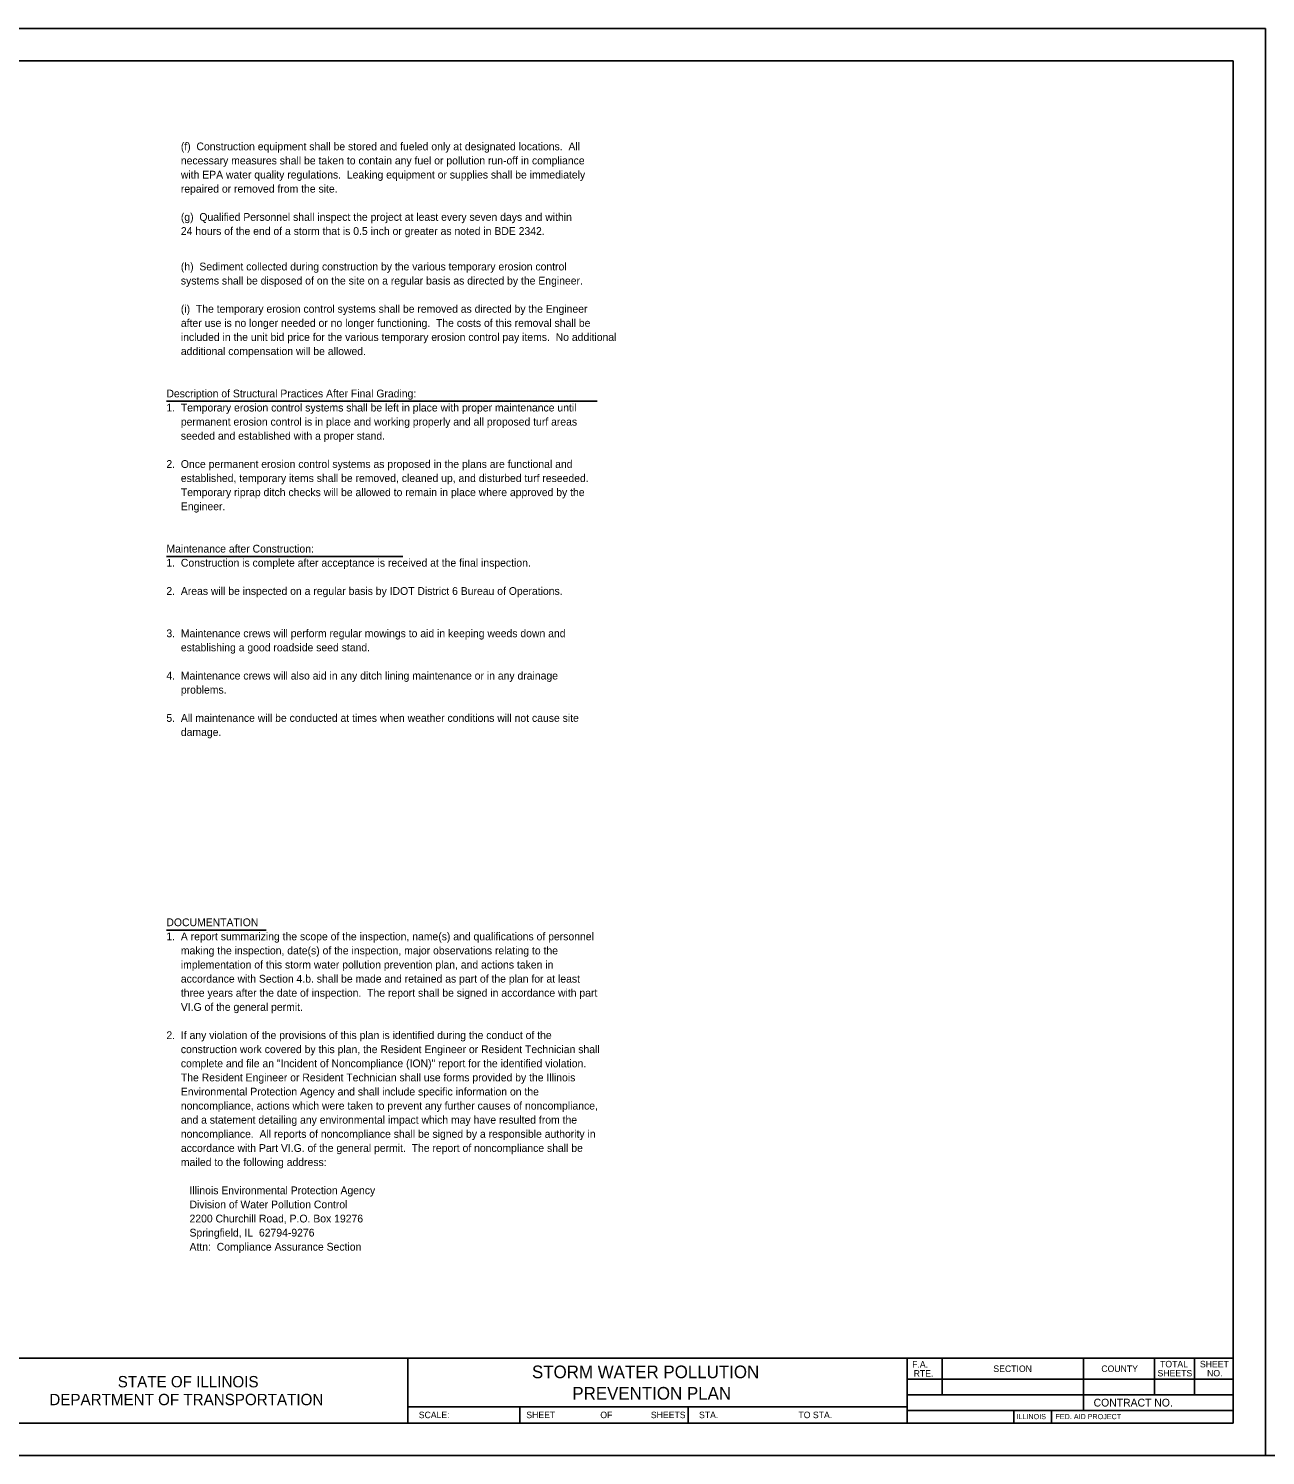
# Model space of a CAD drawing. Extents: x 55427 to 58147, y 39038 to 39478.
# Drawn here: x 56405.4 to 56786.9, y 39037.5 to 39477.5 of the extents above; entities that cross this region are included whole.
import ezdxf

# ---------------------------------------------------------------- set-up
doc = ezdxf.new("R2010")
doc.units = 0
for name, color, linetype in [('Level 16', 7, 'Continuous'), ('Level 48', 7, 'Continuous'), ('Sheets_50 Reference Boundary', 7, 'Continuous'), ('Sheets_General Details', 7, 'Continuous'), ('Sheets_Printer Plotting Border', 7, 'Continuous')]:
    doc.layers.add(name, color=color, linetype=linetype)

msp = doc.modelspace()

# ---------------------------------------------------------------- linework, layer by layer
at = {"layer": 'Level 16'}
for p, q in [((56447.91, 39362.59), (56580.8, 39362.59)), ((56447.91, 39314.74), (56520.82, 39314.74)), ((56447.91, 39199.53), (56478.67, 39199.53))]:
    msp.add_line(p, q, dxfattribs=at)
at = {"layer": 'Level 48'}
msp.add_lwpolyline([(56106.87, 39477.53), (56786.87, 39477.53), (56786.87, 39037.53), (56106.87, 39037.53)], close=True, dxfattribs=at)
at = {"layer": 'Sheets_50 Reference Boundary'}
msp.add_lwpolyline([(56146.87, 39467.52), (56776.87, 39467.52), (56776.87, 39067.53), (56146.87, 39067.53)], close=True, dxfattribs=at)
at = {"layer": 'Sheets_General Details'}
for p, q in [((56786.87, 39477.53), (56106.87, 39477.53)), ((56786.87, 39037.53), (56786.87, 39477.53)), ((56786.87, 39477.53), (56786.87, 39037.53)), ((56146.87, 39067.53), (56776.87, 39067.53)), ((56522.36, 39067.53), (56522.36, 39047.53)), ((56676.36, 39067.53), (56676.36, 39047.53)), ((56687.16, 39067.53), (56687.16, 39056.22)), ((56730.76, 39067.53), (56730.76, 39051.42)), ((56752.6, 39067.53), (56752.6, 39056.22)), ((56765.02, 39067.53), (56765.02, 39056.22)), ((56676.36, 39061.02), (56776.87, 39061.02)), ((56676.36, 39056.22), (56776.87, 39056.22)), ((56522.36, 39052.53), (56676.36, 39052.53)), ((56556.87, 39052.53), (56556.87, 39047.53)), ((56608.87, 39052.53), (56608.87, 39047.53)), ((56676.36, 39051.42), (56776.87, 39051.42)), ((56709.3, 39051.42), (56709.3, 39047.53)), ((56720.9, 39051.42), (56720.9, 39047.53)), ((56786.87, 39037.53), (56106.87, 39037.53)), ((57466.87, 39037.53), (56786.87, 39037.53))]:
    msp.add_line(p, q, dxfattribs=at)
msp.add_lwpolyline([(56146.87, 39467.53), (56776.87, 39467.53), (56776.87, 39047.53), (56146.87, 39047.53)], close=True, dxfattribs=at)
at = {"layer": 'Sheets_Printer Plotting Border'}
msp.add_lwpolyline([(56106.87, 39037.53), (56786.87, 39037.53), (56786.87, 39477.53), (56106.87, 39477.53)], close=True, dxfattribs=at)

# ---------------------------------------------------------------- texts
at = {"layer": 'Level 16'}
for s, height, p in [('     (f)  Construction equipment shall be stored and fueled only at designated locations.  All', 2.4, (56447.91, 39439.98)), ('     necessary measures shall be taken to contain any fuel or pollution run-off in compliance', 2.4, (56447.91, 39435.63)), ('     with EPA water quality regulations.  Leaking equipment or supplies shall be immediately', 2.4, (56447.91, 39431.28)), ('     repaired or removed from the site.', 2.4, (56447.91, 39426.93)), ('     (g)  Qualified Personnel shall inspect the project at least every seven days and within', 2.4, (56447.91, 39418.23)), ('     24 hours of the end of a storm that is 0.5 inch or greater as noted in BDE 2342.  ', 2.4, (56447.91, 39413.88)), ('     (h)  Sediment collected during construction by the various temporary erosion control', 2.4, (56447.91, 39402.94)), ('     systems shall be disposed of on the site on a regular basis as directed by the Engineer. ', 2.4, (56447.91, 39398.59)), ('     (i)  The temporary erosion control systems shall be removed as directed by the Engineer', 2.4, (56447.91, 39389.89)), ('     after use is no longer needed or no longer functioning.  The costs of this removal shall be', 2.4, (56447.91, 39385.54)), ('     included in the unit bid price for the various temporary erosion control pay items.  No additional ', 2.39999, (56447.91, 39381.19)), ('     additional compensation will be allowed.', 2.4, (56447.91, 39376.84)), ('Description of Structural Practices After Final Grading:', 2.4, (56447.91, 39363.79)), ('1.  Temporary erosion control systems shall be left in place with proper maintenance until', 2.4, (56447.91, 39359.44)), ('     permanent erosion control is in place and working properly and all proposed turf areas', 2.4, (56447.91, 39355.09)), ('     seeded and established with a proper stand.', 2.4, (56447.91, 39350.74)), ('2.  Once permanent erosion control systems as proposed in the plans are functional and', 2.4, (56447.91, 39342.04)), ('     established, temporary items shall be removed, cleaned up, and disturbed turf reseeded. ', 2.4, (56447.91, 39337.69)), ('     Temporary riprap ditch checks will be allowed to remain in place where approved by the', 2.4, (56447.91, 39333.34)), ('     Engineer.', 2.4, (56447.91, 39328.99)), ('Maintenance after Construction:', 2.4, (56447.91, 39315.94)), ('1.  Construction is complete after acceptance is received at the final inspection.', 2.4, (56447.91, 39311.59)), ('2.  Areas will be inspected on a regular basis by IDOT District 6 Bureau of Operations.', 2.4, (56447.91, 39302.89)), ('3.  Maintenance crews will perform regular mowings to aid in keeping weeds down and', 2.4, (56447.91, 39289.84)), ('     establishing a good roadside seed stand.', 2.4, (56447.91, 39285.49)), ('4.  Maintenance crews will also aid in any ditch lining maintenance or in any drainage', 2.4, (56447.91, 39276.79)), ('     problems.', 2.4, (56447.91, 39272.44)), ('5.  All maintenance will be conducted at times when weather conditions will not cause site', 2.4, (56447.91, 39263.74)), ('     damage.', 2.4, (56447.91, 39259.39)), ('DOCUMENTATION', 2.4, (56447.91, 39200.73)), ('1.  A report summarizing the scope of the inspection, name(s) and qualifications of personnel', 2.4, (56447.91, 39196.38)), ('     making the inspection, date(s) of the inspection, major observations relating to the', 2.4, (56447.91, 39192.03)), ('     implementation of this storm water pollution prevention plan, and actions taken in', 2.4, (56447.91, 39187.68)), ('     accordance with Section 4.b. shall be made and retained as part of the plan for at least', 2.4, (56447.91, 39183.33)), ('     three years after the date of inspection.  The report shall be signed in accordance with part ', 2.4, (56447.91, 39178.98)), ('     VI.G of the general permit.', 2.4, (56447.91, 39174.63)), ('2.  If any violation of the provisions of this plan is identified during the conduct of the ', 2.4, (56447.91, 39165.93)), ('     construction work covered by this plan, the Resident Engineer or Resident Technician shall ', 2.4, (56447.91, 39161.58)), ('     complete and file an "Incident of Noncompliance (ION)" report for the identified violation. ', 2.4, (56447.91, 39157.23)), ('     The Resident Engineer or Resident Technician shall use forms provided by the Illinois', 2.4, (56447.91, 39152.88)), ('     Environmental Protection Agency and shall include specific information on the', 2.4, (56447.91, 39148.53)), ('     noncompliance, actions which were taken to prevent any further causes of noncompliance,', 2.4, (56447.91, 39144.18)), ('     and a statement detailing any environmental impact which may have resulted from the', 2.4, (56447.91, 39139.83)), ('     noncompliance.  All reports of noncompliance shall be signed by a responsible authority in', 2.4, (56447.91, 39135.48)), ('     accordance with Part VI.G. of the general permit.  The report of noncompliance shall be', 2.4, (56447.91, 39131.13)), ('     mailed to the following address:', 2.4, (56447.91, 39126.78)), ('        Illinois Environmental Protection Agency', 2.4, (56447.91, 39118.08)), ('        Division of Water Pollution Control', 2.4, (56447.91, 39113.73)), ('        2200 Churchill Road, P.O. Box 19276', 2.4, (56447.91, 39109.38)), ('        Springfield, IL  62794-9276', 2.4, (56447.91, 39105.03)), ('        Attn:  Compliance Assurance Section', 2.4, (56447.91, 39100.68))]:
    msp.add_text(s, height=height, dxfattribs=at).set_placement(p)
at = {"layer": 'Sheets_General Details'}
for s, height, p in [('STORM WATER POLLUTION', 3.8985, (56560.65, 39061.35)), ('F.A.  ', 2, (56677.9, 39064.63)), ('RTE.', 2, (56678.37, 39061.83)), ('SECTION', 2, (56702.96, 39063.27)), ('COUNTY', 2, (56736.25, 39063.27)), ('SHEETS', 2, (56753.58, 39061.9)), ('TOTAL', 2, (56754.37, 39064.7)), ('SHEET', 2, (56766.66, 39064.7)), ('NO.', 2, (56768.87, 39061.9)), ('STATE OF ILLINOIS', 3.5, (56432.9, 39058.53)), ('DEPARTMENT OF TRANSPORTATION', 3.5, (56411.8, 39053.03)), ('PREVENTION PLAN', 3.8985, (56573.1, 39054.75)), ('CONTRACT NO.      ', 2.4, (56733.87, 39052.62)), ('SCALE:          ', 2, (56525.74, 39049.03)), ('SHEET', 2, (56558.91, 39049.03)), ('OF', 2, (56581.73, 39049.03)), ('SHEETS', 2, (56597.32, 39049.03)), ('STA.', 2, (56612.17, 39049.03)), ('TO STA.', 2, (56642.84, 39049.03)), ('ILLINOIS', 1.6, (56710.09, 39048.72)), ('FED. AID PROJECT', 1.6, (56722.12, 39048.72))]:
    msp.add_text(s, height=height, dxfattribs=at).set_placement(p)

doc.saveas('drawing.dxf')
